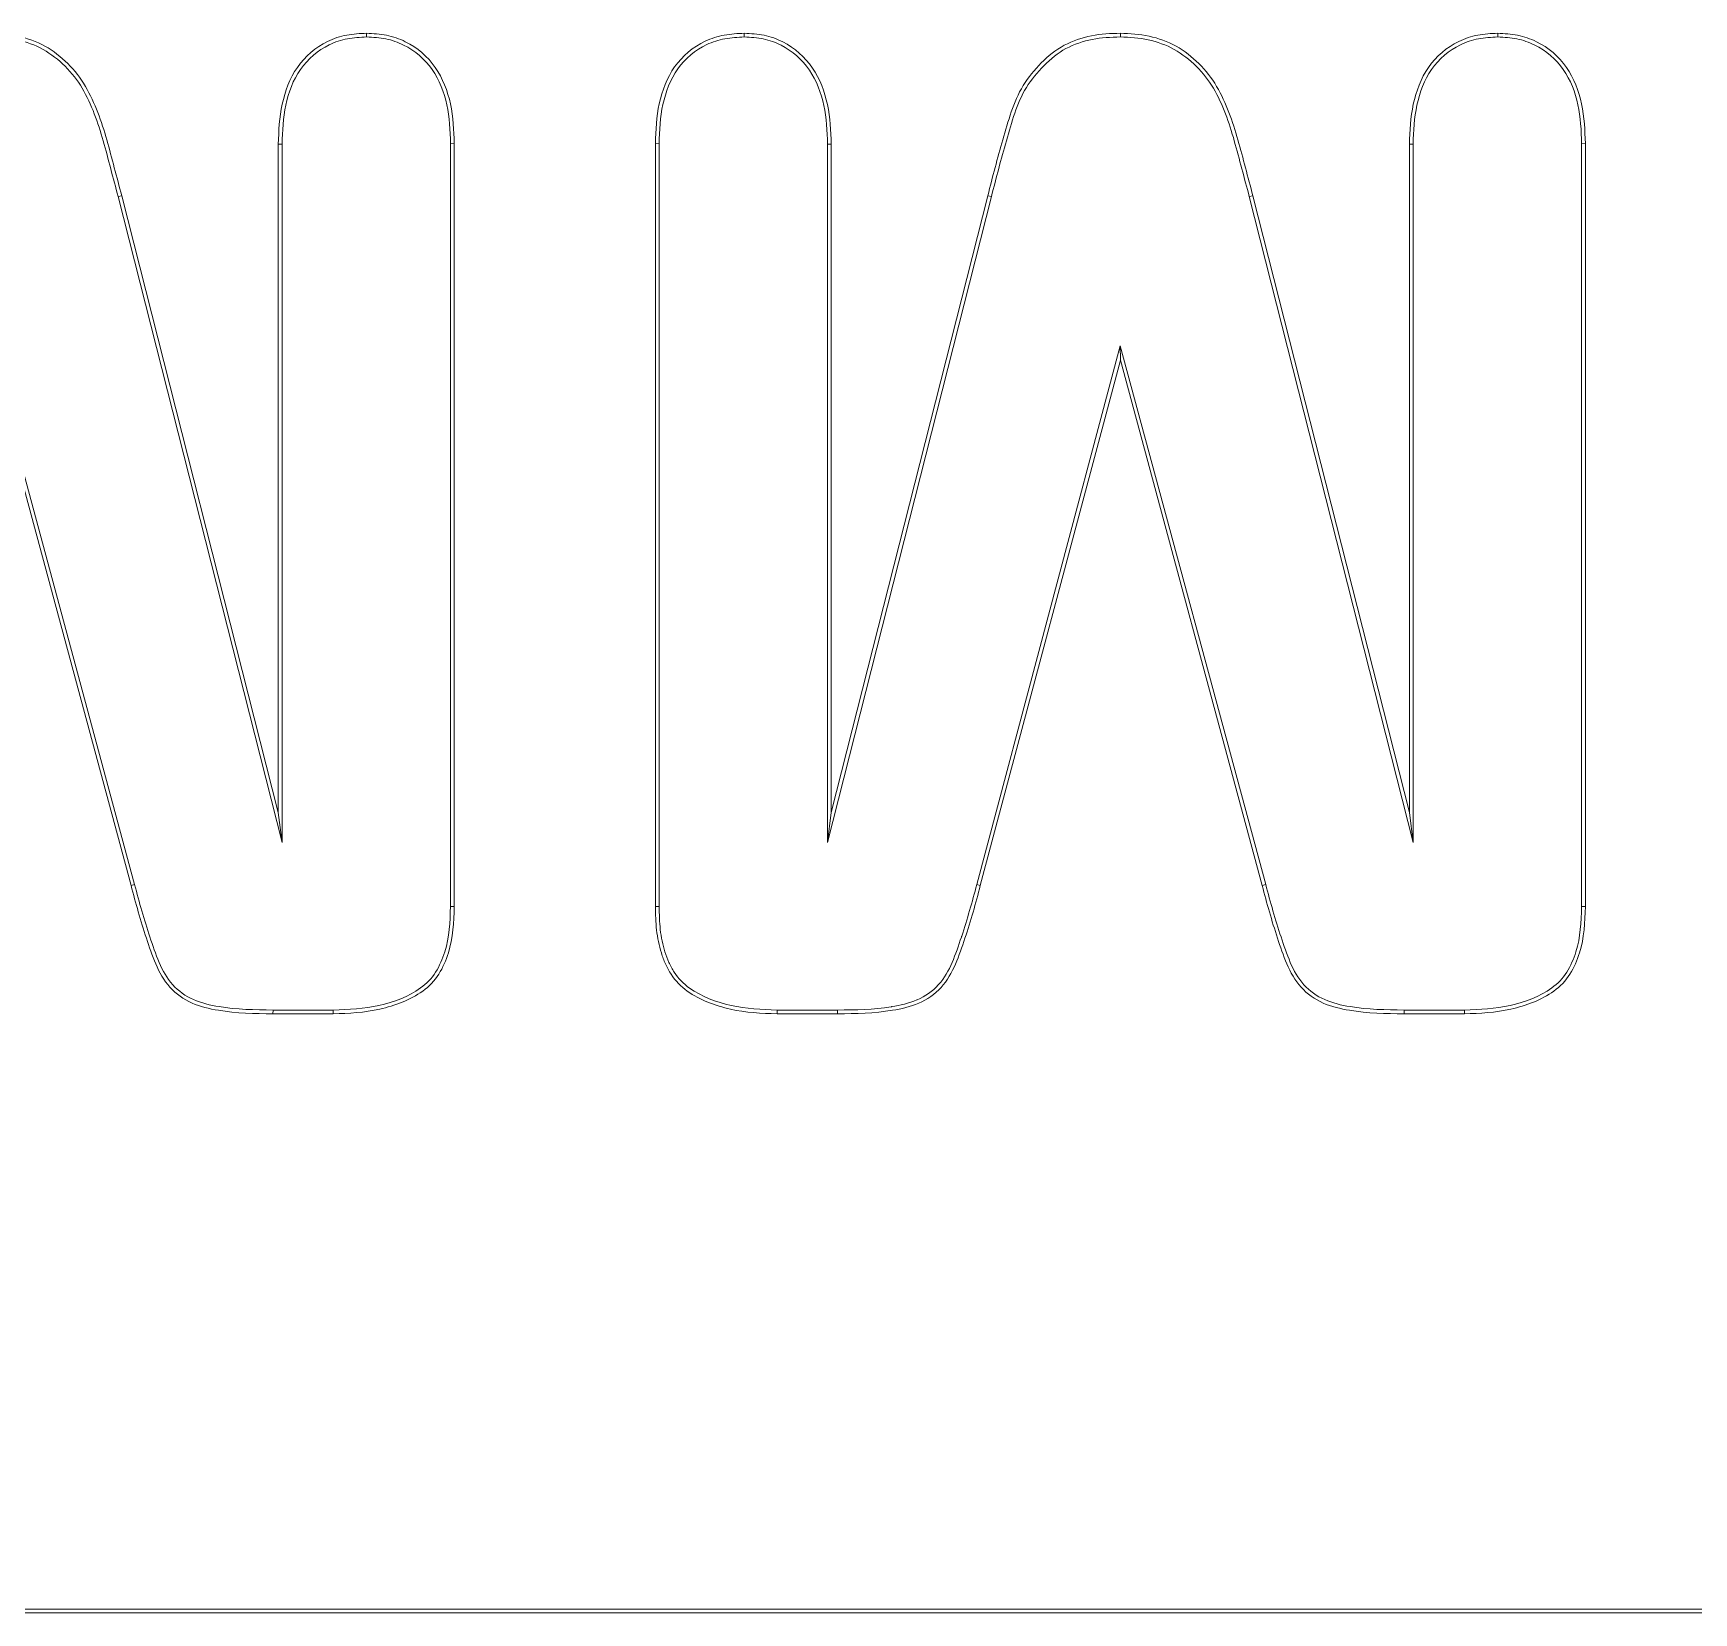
# Model space of a CAD drawing. Header units: millimetres. Extents: x 23 to 674, y 24 to 517.
# Drawn here: x 344.5 to 350.33, y 241.11 to 246.66 of the extents above; entities that cross this region are included whole.
import ezdxf

# ---------------------------------------------------------------- set-up
doc = ezdxf.new("R2010")
doc.units = ezdxf.units.MM
doc.header["$LTSCALE"] = 2.5
doc.layers.add('Visible (ANSI)', color=7, linetype='Continuous', lineweight=9)
doc.layers.add('Visible Narrow (ANSI)', color=7, linetype='Continuous', lineweight=9)

msp = doc.modelspace()

# ---------------------------------------------------------------- linework, layer by layer
at = {"layer": 'Visible (ANSI)'}
for p, q in [((345.6668, 246.6442), (345.6668, 246.6573)), ((346.9926, 246.6442), (346.9926, 246.6573)), ((348.3129, 246.6442), (348.3129, 246.6573)), ((349.638, 246.6442), (349.638, 246.6573)), ((345.3565, 243.9216), (345.3565, 246.2678)), ((345.3696, 246.2676), (345.3565, 246.2678)), ((345.3696, 243.8167), (345.3696, 246.2676)), ((345.9612, 246.2696), (345.9743, 246.2698)), ((345.9612, 246.2696), (345.9612, 243.5922)), ((345.9743, 246.2698), (345.9743, 243.592)), ((346.6803, 243.592), (346.6803, 246.2698)), ((346.6934, 246.2696), (346.6803, 246.2698)), ((346.6934, 243.5922), (346.6934, 246.2696)), ((347.2849, 246.2676), (347.298, 246.2678)), ((347.2849, 246.2676), (347.2849, 243.8167)), ((347.298, 246.2678), (347.298, 243.9216)), ((349.3278, 243.9216), (349.3278, 246.2678)), ((349.3409, 246.2676), (349.3278, 246.2678)), ((349.3409, 243.8167), (349.3409, 246.2676)), ((349.9324, 246.2696), (349.9455, 246.2698)), ((349.9324, 246.2696), (349.9324, 243.5922)), ((349.9455, 246.2698), (349.9455, 243.592)), ((344.7944, 246.0838), (344.807, 246.0871)), ((344.807, 246.0871), (345.3565, 243.9216)), ((347.298, 243.9216), (347.8475, 246.0871)), ((348.7656, 246.0838), (348.7783, 246.0871)), ((348.7783, 246.0871), (349.3278, 243.9216)), ((344.7944, 246.0838), (345.3696, 243.8167)), ((347.2849, 243.8167), (347.8602, 246.0839)), ((348.7656, 246.0838), (349.3409, 243.8167)), ((344.8521, 243.6692), (344.3416, 245.5606)), ((344.8395, 243.6658), (344.3417, 245.5101)), ((348.3128, 245.5606), (347.8087, 243.6692)), ((348.3129, 245.5101), (347.8213, 243.6658)), ((348.3128, 245.5606), (348.3129, 245.5101)), ((348.8234, 243.6692), (348.3128, 245.5606)), ((348.8107, 243.6658), (348.3129, 245.5101)), ((345.3696, 243.8167), (345.3565, 243.9216)), ((347.2849, 243.8167), (347.298, 243.9216)), ((349.3409, 243.8167), (349.3278, 243.9216)), ((345.9612, 243.5922), (345.9743, 243.592)), ((346.6934, 243.5922), (346.6803, 243.592)), ((349.9324, 243.5922), (349.9455, 243.592)), ((345.5496, 243.2156), (345.3379, 243.2156)), ((345.5494, 243.2287), (345.338, 243.2287)), ((345.5494, 243.2287), (345.5496, 243.2156)), ((347.1079, 243.2287), (347.1078, 243.2156)), ((347.3201, 243.2156), (347.1078, 243.2156)), ((347.32, 243.2287), (347.1079, 243.2287)), ((349.5208, 243.2156), (349.3092, 243.2156)), ((349.5207, 243.2287), (349.3093, 243.2287)), ((349.5207, 243.2287), (349.5208, 243.2156)), ((332.3858, 241.1263), (356.3858, 241.1263)), ((332.3858, 241.1132), (356.3858, 241.1132))]:
    msp.add_line(p, q, dxfattribs=at)
for points, knots in [([(344.3416, 246.6442), (344.3754, 246.6431), (344.4077, 246.6411), (344.4715, 246.6272), (344.5023, 246.6163), (344.5591, 246.5846), (344.5848, 246.5644), (344.6316, 246.518), (344.6515, 246.4927), (344.7013, 246.407), (344.7237, 246.3439), (344.76, 246.2148), (344.7764, 246.1488), (344.7944, 246.0838)], [0, 0, 0, 0, 0.0000982692, 0.0000982692, 0.000196942, 0.000196942, 0.0002956148, 0.0002956148, 0.0003942876, 0.0003942876, 0.0005916333, 0.0005916333, 0.0007888476, 0.0007888476, 0.0007888476, 0.0007888476]), ([(344.3417, 246.6573), (344.3754, 246.6562), (344.4093, 246.6542), (344.4754, 246.6397), (344.5076, 246.6283), (344.5666, 246.5954), (344.5934, 246.5743), (344.6415, 246.5267), (344.6625, 246.5), (344.7135, 246.4122), (344.7362, 246.3479), (344.7727, 246.2178), (344.7891, 246.1523), (344.807, 246.0871)], [0, 0, 0, 0, 0.0001006546, 0.0001006546, 0.0002013092, 0.0002013092, 0.0003019638, 0.0003019638, 0.0004026184, 0.0004026184, 0.0006039276, 0.0006039276, 0.0008052368, 0.0008052368, 0.0008052368, 0.0008052368]), ([(345.3565, 246.2678), (345.358, 246.3148), (345.3602, 246.3619), (345.3804, 246.4538), (345.3964, 246.4991), (345.4508, 246.576), (345.4874, 246.6079), (345.5509, 246.6388), (345.5736, 246.6462), (345.6198, 246.6549), (345.6433, 246.6561), (345.6668, 246.6573)], [0, 0, 0, 0, 0.0001401903, 0.0001401903, 0.0002803806, 0.0002803806, 0.0004205708, 0.0004205708, 0.000490666, 0.000490666, 0.0005607611, 0.0005607611, 0.0005607611, 0.0005607611]), ([(345.3696, 246.2676), (345.3711, 246.3146), (345.3732, 246.3603), (345.3929, 246.4498), (345.4084, 246.4933), (345.4603, 246.5667), (345.4953, 246.5972), (345.5556, 246.6265), (345.5771, 246.6335), (345.6209, 246.6418), (345.6435, 246.643), (345.6668, 246.6442)], [0, 0, 0, 0, 0.0001352797, 0.0001352797, 0.0002707483, 0.0002707483, 0.0004062169, 0.0004062169, 0.0004739512, 0.0004739512, 0.0005410284, 0.0005410284, 0.0005410284, 0.0005410284]), ([(345.6668, 246.6573), (345.6901, 246.6561), (345.7135, 246.6548), (345.7591, 246.6456), (345.7814, 246.6378), (345.8444, 246.607), (345.8809, 246.5757), (345.9342, 246.499), (345.9513, 246.4545), (345.9708, 246.3633), (345.9728, 246.3164), (345.9743, 246.2698)], [0, 0, 0, 0, 0.0000690836, 0.0000690836, 0.0001381672, 0.0001381672, 0.0002763344, 0.0002763344, 0.0004145015, 0.0004145015, 0.0005526687, 0.0005526687, 0.0005526687, 0.0005526687]), ([(345.6668, 246.6442), (345.69, 246.643), (345.7123, 246.6417), (345.7554, 246.633), (345.7767, 246.6256), (345.8367, 246.5962), (345.8714, 246.5665), (345.9222, 246.4932), (345.9387, 246.4505), (345.9577, 246.3619), (345.9597, 246.3161), (345.9612, 246.2696)], [0, 0, 0, 0, 0.0000658925, 0.0000658925, 0.0001324345, 0.0001324345, 0.0002655185, 0.0002655185, 0.0003986025, 0.0003986025, 0.0005314838, 0.0005314838, 0.0005314838, 0.0005314838]), ([(346.6803, 246.2698), (346.6818, 246.3168), (346.684, 246.364), (346.7043, 246.4559), (346.7208, 246.5011), (346.7755, 246.5778), (346.8128, 246.6089), (346.8766, 246.6392), (346.8993, 246.6464), (346.9456, 246.6549), (346.9691, 246.6561), (346.9926, 246.6573)], [0, 0, 0, 0, 0.0001403834, 0.0001403834, 0.0002807668, 0.0002807668, 0.0004211501, 0.0004211501, 0.0004913418, 0.0004913418, 0.0005615335, 0.0005615335, 0.0005615335, 0.0005615335]), ([(346.6934, 246.2696), (346.6949, 246.3167), (346.697, 246.3625), (346.7169, 246.4518), (346.7328, 246.4953), (346.7849, 246.5683), (346.8206, 246.5981), (346.8812, 246.6269), (346.9028, 246.6337), (346.9466, 246.6418), (346.9693, 246.643), (346.9926, 246.6442)], [0, 0, 0, 0, 0.0001354506, 0.0001354506, 0.0002710973, 0.0002710973, 0.0004067439, 0.0004067439, 0.0004745673, 0.0004745673, 0.0005417273, 0.0005417273, 0.0005417273, 0.0005417273]), ([(346.9926, 246.6573), (347.0159, 246.6561), (347.0392, 246.6548), (347.0849, 246.6454), (347.1071, 246.6375), (347.1694, 246.6055), (347.2053, 246.5736), (347.2583, 246.4968), (347.2747, 246.4522), (347.2945, 246.3611), (347.2966, 246.3143), (347.298, 246.2678)], [0, 0, 0, 0, 0.0000690396, 0.0000690396, 0.0001380792, 0.0001380792, 0.0002761585, 0.0002761585, 0.0004142377, 0.0004142377, 0.000552317, 0.000552317, 0.000552317, 0.000552317]), ([(346.9926, 246.6442), (347.0157, 246.6429), (347.038, 246.6417), (347.081, 246.6328), (347.1022, 246.6253), (347.1613, 246.5949), (347.1957, 246.5645), (347.2464, 246.4911), (347.2622, 246.4482), (347.2815, 246.3596), (347.2835, 246.3141), (347.2849, 246.2676)], [0, 0, 0, 0, 0.000065808, 0.000065808, 0.0001322707, 0.0001322707, 0.0002651961, 0.0002651961, 0.0003981216, 0.0003981216, 0.0005308545, 0.0005308545, 0.0005308545, 0.0005308545]), ([(347.8475, 246.0871), (347.8643, 246.1529), (347.8815, 246.2185), (347.9195, 246.3488), (347.9361, 246.4158), (347.9896, 246.5025), (348.0118, 246.5285), (348.0591, 246.5772), (348.0858, 246.5988), (348.1457, 246.6309), (348.1783, 246.6419), (348.2449, 246.655), (348.279, 246.6563), (348.3129, 246.6573)], [0, 0, 0, 0, 0.0002035727, 0.0002035727, 0.0004071454, 0.0004071454, 0.0005089317, 0.0005089317, 0.0006107181, 0.0006107181, 0.0007125044, 0.0007125044, 0.0008142908, 0.0008142908, 0.0008142908, 0.0008142908]), ([(347.8602, 246.0839), (347.877, 246.1497), (347.8941, 246.215), (347.9131, 246.28), (347.932, 246.345), (347.9485, 246.4111), (347.9829, 246.4667), (348.0001, 246.4946), (348.0218, 246.52), (348.0449, 246.5437), (348.0679, 246.5674), (348.0934, 246.588), (348.122, 246.6033), (348.1505, 246.6187), (348.182, 246.6292), (348.2142, 246.6356), (348.2462, 246.6419), (348.279, 246.6432), (348.3129, 246.6442)], [0, 0, 0, 0, 0.0001993705, 0.0001993705, 0.0001993705, 0.0003987411, 0.0003987411, 0.0003987411, 0.0004984263, 0.0004984263, 0.0004984263, 0.0005981116, 0.0005981116, 0.0005981116, 0.0006977968, 0.0006977968, 0.0006977968, 0.0007970759, 0.0007970759, 0.0007970759, 0.0007970759]), ([(348.3129, 246.6573), (348.3467, 246.6562), (348.3806, 246.6542), (348.4466, 246.6397), (348.4788, 246.6283), (348.5379, 246.5954), (348.5647, 246.5743), (348.6127, 246.5267), (348.6337, 246.5), (348.6847, 246.4122), (348.7074, 246.3479), (348.744, 246.2178), (348.7603, 246.1523), (348.7783, 246.0871)], [0, 0, 0, 0, 0.0001006546, 0.0001006546, 0.0002013092, 0.0002013092, 0.0003019638, 0.0003019638, 0.0004026184, 0.0004026184, 0.0006039276, 0.0006039276, 0.0008052368, 0.0008052368, 0.0008052368, 0.0008052368]), ([(348.3129, 246.6442), (348.3466, 246.6431), (348.3789, 246.6411), (348.4428, 246.6272), (348.4736, 246.6163), (348.5304, 246.5846), (348.556, 246.5644), (348.6029, 246.518), (348.6228, 246.4927), (348.6726, 246.407), (348.6949, 246.3439), (348.7312, 246.2148), (348.7477, 246.1488), (348.7656, 246.0838)], [0, 0, 0, 0, 0.0000982692, 0.0000982692, 0.000196942, 0.000196942, 0.0002956148, 0.0002956148, 0.0003942876, 0.0003942876, 0.0005916333, 0.0005916333, 0.0007888476, 0.0007888476, 0.0007888476, 0.0007888476]), ([(349.3278, 246.2678), (349.3292, 246.3148), (349.3314, 246.3619), (349.3516, 246.4538), (349.3677, 246.4991), (349.4221, 246.576), (349.4587, 246.6079), (349.5222, 246.6388), (349.5448, 246.6462), (349.591, 246.6549), (349.6145, 246.6561), (349.638, 246.6573)], [0, 0, 0, 0, 0.0001401903, 0.0001401903, 0.0002803806, 0.0002803806, 0.0004205708, 0.0004205708, 0.000490666, 0.000490666, 0.0005607611, 0.0005607611, 0.0005607611, 0.0005607611]), ([(349.3409, 246.2676), (349.3423, 246.3146), (349.3445, 246.3603), (349.3642, 246.4498), (349.3796, 246.4933), (349.4315, 246.5667), (349.4666, 246.5972), (349.5269, 246.6265), (349.5483, 246.6335), (349.5921, 246.6418), (349.6147, 246.643), (349.638, 246.6442)], [0, 0, 0, 0, 0.0001352797, 0.0001352797, 0.0002707483, 0.0002707483, 0.0004062169, 0.0004062169, 0.0004739512, 0.0004739512, 0.0005410284, 0.0005410284, 0.0005410284, 0.0005410284]), ([(349.638, 246.6573), (349.6614, 246.6561), (349.6847, 246.6548), (349.7304, 246.6456), (349.7527, 246.6378), (349.8156, 246.607), (349.8522, 246.5757), (349.9054, 246.499), (349.9225, 246.4545), (349.9421, 246.3633), (349.944, 246.3164), (349.9455, 246.2698)], [0, 0, 0, 0, 0.0000690836, 0.0000690836, 0.0001381672, 0.0001381672, 0.0002763344, 0.0002763344, 0.0004145015, 0.0004145015, 0.0005526687, 0.0005526687, 0.0005526687, 0.0005526687]), ([(349.638, 246.6442), (349.6612, 246.643), (349.6835, 246.6417), (349.7266, 246.633), (349.7479, 246.6256), (349.8079, 246.5962), (349.8426, 246.5665), (349.8935, 246.4932), (349.91, 246.4505), (349.929, 246.3619), (349.9309, 246.3161), (349.9324, 246.2696)], [0, 0, 0, 0, 0.0000658925, 0.0000658925, 0.0001324345, 0.0001324345, 0.0002655185, 0.0002655185, 0.0003986025, 0.0003986025, 0.0005314838, 0.0005314838, 0.0005314838, 0.0005314838]), ([(345.3379, 243.2156), (345.274, 243.2164), (345.2094, 243.2171), (345.1146, 243.2332), (345.083, 243.2403), (345.0244, 243.2664), (344.9974, 243.2851), (344.9545, 243.3329), (344.9389, 243.3615), (344.9137, 243.4204), (344.9034, 243.4508), (344.8732, 243.5421), (344.8558, 243.6038), (344.8395, 243.6658)], [0, 0, 0, 0, 0.0001924052, 0.0001924052, 0.0002886078, 0.0002886078, 0.0003848105, 0.0003848105, 0.0004810131, 0.0004810131, 0.0005772157, 0.0005772157, 0.0007696209, 0.0007696209, 0.0007696209, 0.0007696209]), ([(345.338, 243.2287), (345.2741, 243.2295), (345.2103, 243.2303), (345.1175, 243.246), (345.0867, 243.253), (345.0313, 243.2777), (345.0059, 243.2953), (344.9656, 243.3402), (344.9507, 243.3674), (344.926, 243.4248), (344.9158, 243.4551), (344.8858, 243.5459), (344.8684, 243.6072), (344.8521, 243.6691), (344.8521, 243.6691), (344.8521, 243.6691), (344.8521, 243.6692)], [0, 0, 0, 0, 0.0001881341, 0.0001881341, 0.0002822409, 0.0002822409, 0.0003763477, 0.0003763477, 0.0004704544, 0.0004704544, 0.0005645612, 0.0005645612, 0.0007527748, 0.0007527748, 0.0007527748, 0.0007528166, 0.0007528166, 0.0007528166, 0.0007528166]), ([(347.8087, 243.6692), (347.7926, 243.6082), (347.7755, 243.5476), (347.7558, 243.4878), (347.7555, 243.4868), (347.7552, 243.4858), (347.7548, 243.4848), (347.7449, 243.4547), (347.7347, 243.4243), (347.7222, 243.3953), (347.7102, 243.3676), (347.695, 243.3411), (347.675, 243.3185), (347.6746, 243.3181), (347.6742, 243.3176), (347.6738, 243.3172), (347.6536, 243.2947), (347.628, 243.2771), (347.6001, 243.2649), (347.5996, 243.2646), (347.5991, 243.2644), (347.5986, 243.2642), (347.5703, 243.252), (347.5402, 243.2457), (347.5102, 243.2407), (347.5094, 243.2406), (347.5086, 243.2404), (347.5078, 243.2403), (347.4461, 243.2302), (347.3829, 243.2295), (347.32, 243.2287)], [0, 0, 0, 0, 0.0001889393, 0.0001889393, 0.0001889393, 0.0001920556, 0.0001920556, 0.0001920556, 0.0002871191, 0.0002871191, 0.0002871191, 0.0003778786, 0.0003778786, 0.0003778786, 0.0003797147, 0.0003797147, 0.0003797147, 0.0004707069, 0.0004707069, 0.0004707069, 0.0004723483, 0.0004723483, 0.0004723483, 0.0005643286, 0.0005643286, 0.0005643286, 0.0005668179, 0.0005668179, 0.0005668179, 0.0007557572, 0.0007557572, 0.0007557572, 0.0007557572]), ([(347.8213, 243.6658), (347.805, 243.6036), (347.7875, 243.5417), (347.7572, 243.4502), (347.7469, 243.4196), (347.7214, 243.3606), (347.7051, 243.3323), (347.662, 243.2845), (347.6348, 243.2658), (347.5759, 243.2399), (347.5441, 243.2331), (347.449, 243.2172), (347.3842, 243.2164), (347.3201, 243.2156)], [0, 0, 0, 0, 0.0001931487, 0.0001931487, 0.000289723, 0.000289723, 0.0003862974, 0.0003862974, 0.0004828717, 0.0004828717, 0.0005794461, 0.0005794461, 0.0007725947, 0.0007725947, 0.0007725947, 0.0007725947]), ([(349.3092, 243.2156), (349.2452, 243.2164), (349.1807, 243.2171), (349.0859, 243.2332), (349.0542, 243.2403), (348.9957, 243.2664), (348.9687, 243.2851), (348.9258, 243.3329), (348.9102, 243.3615), (348.8849, 243.4204), (348.8746, 243.4508), (348.8445, 243.5421), (348.827, 243.6038), (348.8107, 243.6658)], [0, 0, 0, 0, 0.0001924052, 0.0001924052, 0.0002886078, 0.0002886078, 0.0003848105, 0.0003848105, 0.0004810131, 0.0004810131, 0.0005772157, 0.0005772157, 0.0007696209, 0.0007696209, 0.0007696209, 0.0007696209]), ([(349.3093, 243.2287), (349.2453, 243.2295), (349.1815, 243.2303), (349.0887, 243.246), (349.058, 243.253), (349.0026, 243.2777), (348.9771, 243.2953), (348.9368, 243.3402), (348.9219, 243.3674), (348.8973, 243.4248), (348.887, 243.4551), (348.857, 243.5459), (348.8397, 243.6072), (348.8234, 243.6691), (348.8234, 243.6691), (348.8234, 243.6691), (348.8234, 243.6692)], [0, 0, 0, 0, 0.0001881341, 0.0001881341, 0.0002822409, 0.0002822409, 0.0003763477, 0.0003763477, 0.0004704544, 0.0004704544, 0.0005645612, 0.0005645612, 0.0007527748, 0.0007527748, 0.0007527748, 0.0007528166, 0.0007528166, 0.0007528166, 0.0007528166]), ([(345.9612, 243.5922), (345.9596, 243.5376), (345.9571, 243.4838), (345.9333, 243.4082), (345.9225, 243.3836), (345.8951, 243.3397), (345.8773, 243.3213), (345.8136, 243.2758), (345.7622, 243.2568), (345.6578, 243.2329), (345.6041, 243.2302), (345.5494, 243.2287)], [0, 0, 0, 0, 0.0001567747, 0.0001567747, 0.0002352511, 0.0002352511, 0.0003137275, 0.0003137275, 0.0004706802, 0.0004706802, 0.0006274631, 0.0006274631, 0.0006274631, 0.0006274631]), ([(345.9743, 243.592), (345.9727, 243.5375), (345.9702, 243.4818), (345.9455, 243.4033), (345.9344, 243.378), (345.9054, 243.3314), (345.886, 243.3114), (345.819, 243.2636), (345.7664, 243.2443), (345.6594, 243.2198), (345.6043, 243.2171), (345.5496, 243.2156)], [0, 0, 0, 0, 0.0001622056, 0.0001622056, 0.0002433083, 0.0002433083, 0.0003244111, 0.0003244111, 0.0004866167, 0.0004866167, 0.0006488223, 0.0006488223, 0.0006488223, 0.0006488223]), ([(347.1078, 243.2156), (347.0529, 243.2171), (346.9975, 243.2197), (346.8902, 243.244), (346.8373, 243.2633), (346.7702, 243.3113), (346.7502, 243.3309), (346.7284, 243.3659), (346.7219, 243.3781), (346.71, 243.4029), (346.7053, 243.4158), (346.6937, 243.4554), (346.6875, 243.4823), (346.6818, 243.537), (346.6811, 243.5646), (346.6803, 243.592)], [0, 0, 0, 0, 0.0001637636, 0.0001637636, 0.0003275271, 0.0003275271, 0.0004094089, 0.0004094089, 0.0004503498, 0.0004503498, 0.0004912907, 0.0004912907, 0.0005731725, 0.0005731725, 0.0006550543, 0.0006550543, 0.0006550543, 0.0006550543]), ([(347.1079, 243.2287), (347.0531, 243.2302), (346.9991, 243.2328), (346.8944, 243.2565), (346.8427, 243.2755), (346.779, 243.3212), (346.7605, 243.3391), (346.7399, 243.3722), (346.7334, 243.3843), (346.7221, 243.408), (346.7177, 243.4199), (346.7065, 243.4582), (346.7004, 243.4845), (346.6949, 243.5375), (346.6942, 243.5649), (346.6934, 243.5922)], [0, 0, 0, 0, 0.0001586284, 0.0001586284, 0.0003174286, 0.0003174286, 0.0003968287, 0.0003968287, 0.0004365288, 0.0004365288, 0.0004762289, 0.0004762289, 0.000555629, 0.000555629, 0.0006348364, 0.0006348364, 0.0006348364, 0.0006348364]), ([(349.9324, 243.5922), (349.9309, 243.5376), (349.9283, 243.4838), (349.9045, 243.4082), (349.8938, 243.3836), (349.8663, 243.3397), (349.8486, 243.3213), (349.7848, 243.2758), (349.7334, 243.2568), (349.6291, 243.2329), (349.5754, 243.2302), (349.5207, 243.2287)], [0, 0, 0, 0, 0.0001567747, 0.0001567747, 0.0002352511, 0.0002352511, 0.0003137275, 0.0003137275, 0.0004706802, 0.0004706802, 0.0006274631, 0.0006274631, 0.0006274631, 0.0006274631]), ([(349.9455, 243.592), (349.944, 243.5375), (349.9414, 243.4818), (349.9167, 243.4033), (349.9057, 243.378), (349.8767, 243.3314), (349.8573, 243.3114), (349.7903, 243.2636), (349.7376, 243.2443), (349.6307, 243.2198), (349.5755, 243.2171), (349.5208, 243.2156)], [0, 0, 0, 0, 0.0001622056, 0.0001622056, 0.0002433083, 0.0002433083, 0.0003244111, 0.0003244111, 0.0004866167, 0.0004866167, 0.0006488223, 0.0006488223, 0.0006488223, 0.0006488223])]:
    msp.add_open_spline(points, degree=3, knots=knots, dxfattribs=at)
at = {"layer": 'Visible Narrow (ANSI)'}
for p, q in [((347.8602, 246.0839), (347.8475, 246.0871)), ((344.8521, 243.6692), (344.8395, 243.6658)), ((347.8087, 243.6692), (347.8213, 243.6658)), ((348.8234, 243.6692), (348.8107, 243.6658)), ((345.338, 243.2287), (345.3379, 243.2156)), ((347.32, 243.2287), (347.3201, 243.2156)), ((349.3093, 243.2287), (349.3092, 243.2156))]:
    msp.add_line(p, q, dxfattribs=at)

doc.saveas('drawing.dxf')
